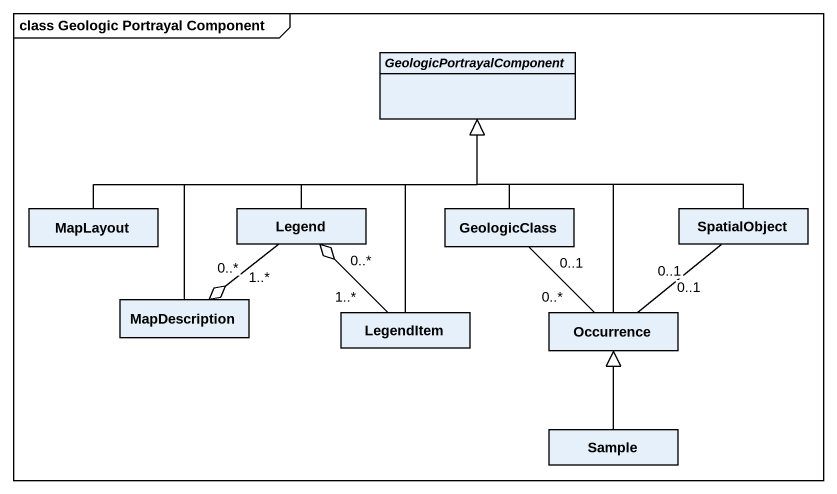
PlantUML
@startuml
mainframe class Geologic Portrayal Component
hide circle
hide empty members
abstract class GeologicPortrayalComponent
class MapLayout
class "Legend" as Legend_
class GeologicClass
class SpatialObject
class MapDescription
class LegendItem
class Occurrence
class Sample
MapLayout -right-|> GeologicPortrayalComponent
Legend_ -up-|> GeologicPortrayalComponent
Legend_ "1..*" --o "0..*" MapDescription
GeologicClass -up-|> GeologicPortrayalComponent
GeologicClass "0..1" -- "0..*" Occurrence
SpatialObject -left-|> GeologicPortrayalComponent
MapDescription -up-|> GeologicPortrayalComponent
LegendItem -up-|> GeologicPortrayalComponent
LegendItem "1..*" -up-o "0..*" Legend_
Occurrence -up-|> GeologicPortrayalComponent
Occurrence "0..1" -up- "0..1" SpatialObject
Sample -up-|> Occurrence
@enduml
